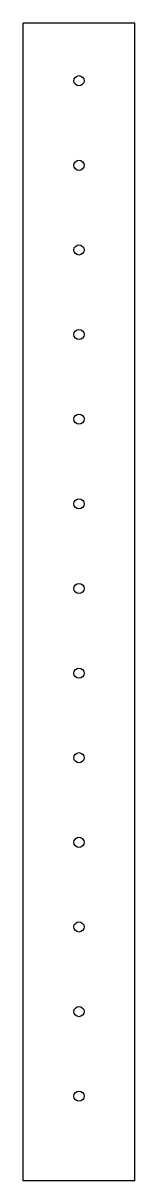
# Model space of a CAD drawing. Header units: millimetres. Extents: x 0 to 33, y 0 to 342.
import ezdxf

# ---------------------------------------------------------------- set-up
doc = ezdxf.new("R2010")
doc.units = ezdxf.units.MM

msp = doc.modelspace()

# ---------------------------------------------------------------- linework, layer by layer
for p, q in [((33, 342, 4.76), (0, 342, 4.76)), ((0, 0, 4.76), (0, 342, 4.76)), ((33, 0, 4.76), (33, 342, 4.76)), ((33, 0, 4.76), (0, 0, 4.76))]:
    msp.add_line(p, q)
for centre in [(16.5, 325, 4.76), (16.5, 300, 4.76), (16.5, 275, 4.76), (16.5, 250, 4.76), (16.5, 225, 4.76), (16.5, 200, 4.76), (16.5, 175, 4.76), (16.5, 150, 4.76), (16.5, 125, 4.76), (16.5, 100, 4.76), (16.5, 75, 4.76), (16.5, 50, 4.76), (16.5, 25, 4.76)]:
    msp.add_circle(centre, 1.5)

doc.saveas('drawing.dxf')
